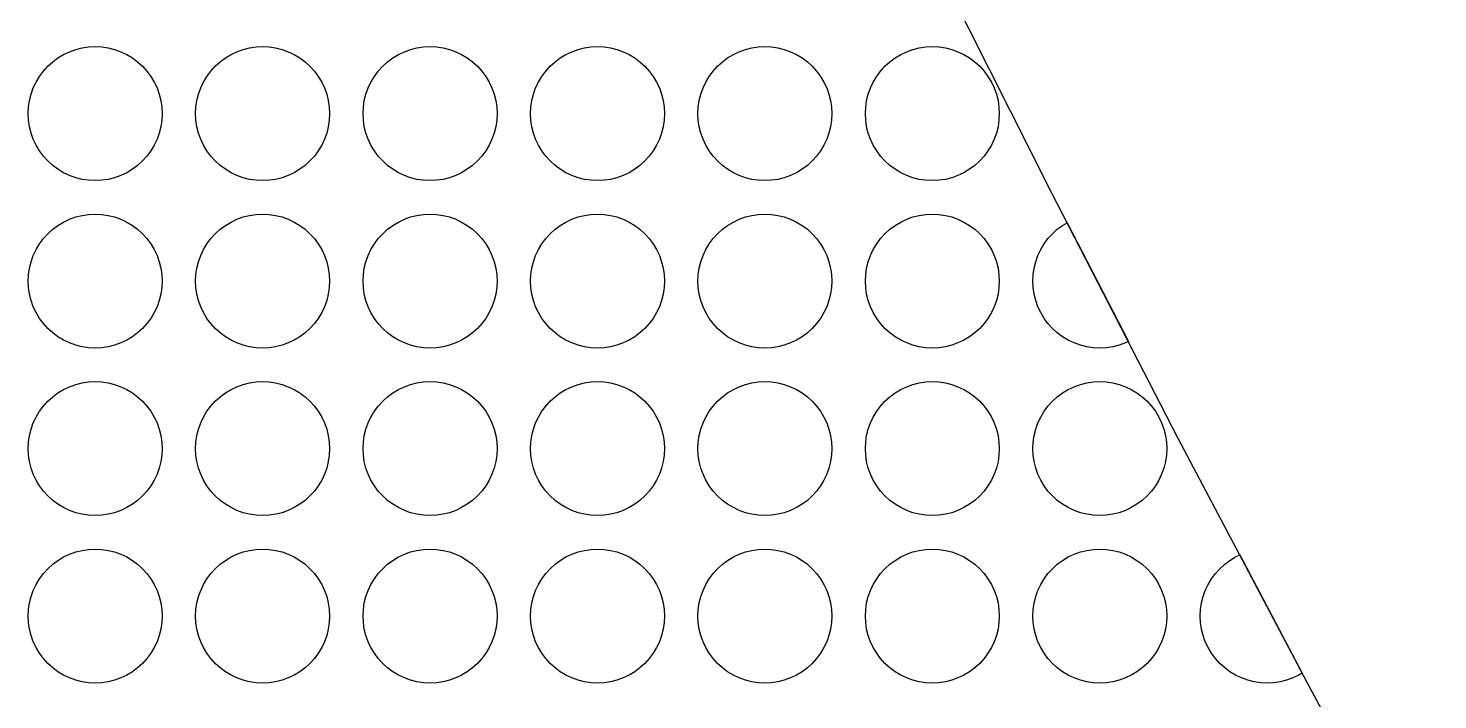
# Model space of a CAD drawing. Header units: millimetres. Extents: x 63 to 185, y -163 to -75.
# Drawn here: x 160.17 to 181.21, y -141.61 to -131.58 of the extents above; entities that cross this region are included whole.
import ezdxf

# ---------------------------------------------------------------- set-up
doc = ezdxf.new("R2010")
doc.units = ezdxf.units.MM
doc.layers.add('background', color=7, linetype='Continuous')
doc.layers.add('outline_2', color=3, linetype='Continuous')

msp = doc.modelspace()

# ---------------------------------------------------------------- linework, layer by layer
at = {"layer": 'background'}
for points in [[(162.166, -132.855), (162.161, -132.953), (162.147, -133.05), (162.123, -133.145), (162.09, -133.238), (162.048, -133.326), (161.997, -133.411), (161.939, -133.489), (161.873, -133.562), (161.8, -133.628), (161.722, -133.686), (161.637, -133.737), (161.549, -133.779), (161.456, -133.812), (161.361, -133.836), (161.264, -133.85), (161.166, -133.855), (161.068, -133.85), (160.971, -133.836), (160.876, -133.812), (160.783, -133.779), (160.695, -133.737), (160.61, -133.686), (160.532, -133.628), (160.459, -133.562), (160.393, -133.489), (160.335, -133.411), (160.284, -133.326), (160.242, -133.238), (160.209, -133.145), (160.185, -133.05), (160.171, -132.953), (160.166, -132.855), (160.171, -132.757), (160.185, -132.66), (160.209, -132.565), (160.242, -132.472), (160.284, -132.384), (160.335, -132.299), (160.393, -132.221), (160.459, -132.148), (160.532, -132.082), (160.61, -132.024), (160.695, -131.973), (160.783, -131.931), (160.876, -131.898), (160.971, -131.874), (161.068, -131.86), (161.166, -131.855), (161.264, -131.86), (161.361, -131.874), (161.456, -131.898), (161.549, -131.931), (161.637, -131.973), (161.722, -132.024), (161.8, -132.082), (161.873, -132.148), (161.939, -132.221), (161.997, -132.299), (162.048, -132.384), (162.09, -132.472), (162.123, -132.565), (162.147, -132.66), (162.161, -132.757)], [(164.666, -132.855), (164.661, -132.953), (164.647, -133.05), (164.623, -133.145), (164.59, -133.238), (164.548, -133.326), (164.497, -133.411), (164.439, -133.489), (164.373, -133.562), (164.3, -133.628), (164.222, -133.686), (164.137, -133.737), (164.049, -133.779), (163.956, -133.812), (163.861, -133.836), (163.764, -133.85), (163.666, -133.855), (163.568, -133.85), (163.471, -133.836), (163.376, -133.812), (163.283, -133.779), (163.195, -133.737), (163.11, -133.686), (163.032, -133.628), (162.959, -133.562), (162.893, -133.489), (162.835, -133.411), (162.784, -133.326), (162.742, -133.238), (162.709, -133.145), (162.685, -133.05), (162.671, -132.953), (162.666, -132.855), (162.671, -132.757), (162.685, -132.66), (162.709, -132.565), (162.742, -132.472), (162.784, -132.384), (162.835, -132.299), (162.893, -132.221), (162.959, -132.148), (163.032, -132.082), (163.11, -132.024), (163.195, -131.973), (163.283, -131.931), (163.376, -131.898), (163.471, -131.874), (163.568, -131.86), (163.666, -131.855), (163.764, -131.86), (163.861, -131.874), (163.956, -131.898), (164.049, -131.931), (164.137, -131.973), (164.222, -132.024), (164.3, -132.082), (164.373, -132.148), (164.439, -132.221), (164.497, -132.299), (164.548, -132.384), (164.59, -132.472), (164.623, -132.565), (164.647, -132.66), (164.661, -132.757)], [(167.166, -132.855), (167.161, -132.953), (167.147, -133.05), (167.123, -133.145), (167.09, -133.238), (167.048, -133.326), (166.997, -133.411), (166.939, -133.489), (166.873, -133.562), (166.8, -133.628), (166.722, -133.686), (166.637, -133.737), (166.549, -133.779), (166.456, -133.812), (166.361, -133.836), (166.264, -133.85), (166.166, -133.855), (166.068, -133.85), (165.971, -133.836), (165.876, -133.812), (165.783, -133.779), (165.695, -133.737), (165.61, -133.686), (165.532, -133.628), (165.459, -133.562), (165.393, -133.489), (165.335, -133.411), (165.284, -133.326), (165.242, -133.238), (165.209, -133.145), (165.185, -133.05), (165.171, -132.953), (165.166, -132.855), (165.171, -132.757), (165.185, -132.66), (165.209, -132.565), (165.242, -132.472), (165.284, -132.384), (165.335, -132.299), (165.393, -132.221), (165.459, -132.148), (165.532, -132.082), (165.61, -132.024), (165.695, -131.973), (165.783, -131.931), (165.876, -131.898), (165.971, -131.874), (166.068, -131.86), (166.166, -131.855), (166.264, -131.86), (166.361, -131.874), (166.456, -131.898), (166.549, -131.931), (166.637, -131.973), (166.722, -132.024), (166.8, -132.082), (166.873, -132.148), (166.939, -132.221), (166.997, -132.299), (167.048, -132.384), (167.09, -132.472), (167.123, -132.565), (167.147, -132.66), (167.161, -132.757)], [(169.666, -132.855), (169.661, -132.953), (169.647, -133.05), (169.623, -133.145), (169.59, -133.238), (169.548, -133.326), (169.497, -133.411), (169.439, -133.489), (169.373, -133.562), (169.3, -133.628), (169.222, -133.686), (169.137, -133.737), (169.049, -133.779), (168.956, -133.812), (168.861, -133.836), (168.764, -133.85), (168.666, -133.855), (168.568, -133.85), (168.471, -133.836), (168.376, -133.812), (168.283, -133.779), (168.195, -133.737), (168.11, -133.686), (168.032, -133.628), (167.959, -133.562), (167.893, -133.489), (167.835, -133.411), (167.784, -133.326), (167.742, -133.238), (167.709, -133.145), (167.685, -133.05), (167.671, -132.953), (167.666, -132.855), (167.671, -132.757), (167.685, -132.66), (167.709, -132.565), (167.742, -132.472), (167.784, -132.384), (167.835, -132.299), (167.893, -132.221), (167.959, -132.148), (168.032, -132.082), (168.11, -132.024), (168.195, -131.973), (168.283, -131.931), (168.376, -131.898), (168.471, -131.874), (168.568, -131.86), (168.666, -131.855), (168.764, -131.86), (168.861, -131.874), (168.956, -131.898), (169.049, -131.931), (169.137, -131.973), (169.222, -132.024), (169.3, -132.082), (169.373, -132.148), (169.439, -132.221), (169.497, -132.299), (169.548, -132.384), (169.59, -132.472), (169.623, -132.565), (169.647, -132.66), (169.661, -132.757)], [(172.166, -132.855), (172.161, -132.953), (172.147, -133.05), (172.123, -133.145), (172.09, -133.238), (172.048, -133.326), (171.997, -133.411), (171.939, -133.489), (171.873, -133.562), (171.8, -133.628), (171.722, -133.686), (171.637, -133.737), (171.549, -133.779), (171.456, -133.812), (171.361, -133.836), (171.264, -133.85), (171.166, -133.855), (171.068, -133.85), (170.971, -133.836), (170.876, -133.812), (170.783, -133.779), (170.695, -133.737), (170.61, -133.686), (170.532, -133.628), (170.459, -133.562), (170.393, -133.489), (170.335, -133.411), (170.284, -133.326), (170.242, -133.238), (170.209, -133.145), (170.185, -133.05), (170.171, -132.953), (170.166, -132.855), (170.171, -132.757), (170.185, -132.66), (170.209, -132.565), (170.242, -132.472), (170.284, -132.384), (170.335, -132.299), (170.393, -132.221), (170.459, -132.148), (170.532, -132.082), (170.61, -132.024), (170.695, -131.973), (170.783, -131.931), (170.876, -131.898), (170.971, -131.874), (171.068, -131.86), (171.166, -131.855), (171.264, -131.86), (171.361, -131.874), (171.456, -131.898), (171.549, -131.931), (171.637, -131.973), (171.722, -132.024), (171.8, -132.082), (171.873, -132.148), (171.939, -132.221), (171.997, -132.299), (172.048, -132.384), (172.09, -132.472), (172.123, -132.565), (172.147, -132.66), (172.161, -132.757)], [(174.666, -132.855), (174.661, -132.953), (174.647, -133.05), (174.623, -133.145), (174.59, -133.238), (174.548, -133.326), (174.497, -133.411), (174.439, -133.489), (174.373, -133.562), (174.3, -133.628), (174.222, -133.686), (174.137, -133.737), (174.049, -133.779), (173.956, -133.812), (173.861, -133.836), (173.764, -133.85), (173.666, -133.855), (173.568, -133.85), (173.471, -133.836), (173.376, -133.812), (173.283, -133.779), (173.195, -133.737), (173.11, -133.686), (173.032, -133.628), (172.959, -133.562), (172.893, -133.489), (172.835, -133.411), (172.784, -133.326), (172.742, -133.238), (172.709, -133.145), (172.685, -133.05), (172.671, -132.953), (172.666, -132.855), (172.671, -132.757), (172.685, -132.66), (172.709, -132.565), (172.742, -132.472), (172.784, -132.384), (172.835, -132.299), (172.893, -132.221), (172.959, -132.148), (173.032, -132.082), (173.11, -132.024), (173.195, -131.973), (173.283, -131.931), (173.376, -131.898), (173.471, -131.874), (173.568, -131.86), (173.666, -131.855), (173.764, -131.86), (173.861, -131.874), (173.956, -131.898), (174.049, -131.931), (174.137, -131.973), (174.222, -132.024), (174.3, -132.082), (174.373, -132.148), (174.439, -132.221), (174.497, -132.299), (174.548, -132.384), (174.59, -132.472), (174.623, -132.565), (174.647, -132.66), (174.661, -132.757)], [(162.166, -135.355), (162.161, -135.453), (162.147, -135.55), (162.123, -135.645), (162.09, -135.738), (162.048, -135.826), (161.997, -135.911), (161.939, -135.989), (161.873, -136.062), (161.8, -136.128), (161.722, -136.186), (161.637, -136.237), (161.549, -136.279), (161.456, -136.312), (161.361, -136.336), (161.264, -136.35), (161.166, -136.355), (161.068, -136.35), (160.971, -136.336), (160.876, -136.312), (160.783, -136.279), (160.695, -136.237), (160.61, -136.186), (160.532, -136.128), (160.459, -136.062), (160.393, -135.989), (160.335, -135.911), (160.284, -135.826), (160.242, -135.738), (160.209, -135.645), (160.185, -135.55), (160.171, -135.453), (160.166, -135.355), (160.171, -135.257), (160.185, -135.16), (160.209, -135.065), (160.242, -134.972), (160.284, -134.884), (160.335, -134.799), (160.393, -134.721), (160.459, -134.648), (160.532, -134.582), (160.61, -134.524), (160.695, -134.473), (160.783, -134.431), (160.876, -134.398), (160.971, -134.374), (161.068, -134.36), (161.166, -134.355), (161.264, -134.36), (161.361, -134.374), (161.456, -134.398), (161.549, -134.431), (161.637, -134.473), (161.722, -134.524), (161.8, -134.582), (161.873, -134.648), (161.939, -134.721), (161.997, -134.799), (162.048, -134.884), (162.09, -134.972), (162.123, -135.065), (162.147, -135.16), (162.161, -135.257)], [(164.666, -135.355), (164.661, -135.453), (164.647, -135.55), (164.623, -135.645), (164.59, -135.738), (164.548, -135.826), (164.497, -135.911), (164.439, -135.989), (164.373, -136.062), (164.3, -136.128), (164.222, -136.186), (164.137, -136.237), (164.049, -136.279), (163.956, -136.312), (163.861, -136.336), (163.764, -136.35), (163.666, -136.355), (163.568, -136.35), (163.471, -136.336), (163.376, -136.312), (163.283, -136.279), (163.195, -136.237), (163.11, -136.186), (163.032, -136.128), (162.959, -136.062), (162.893, -135.989), (162.835, -135.911), (162.784, -135.826), (162.742, -135.738), (162.709, -135.645), (162.685, -135.55), (162.671, -135.453), (162.666, -135.355), (162.671, -135.257), (162.685, -135.16), (162.709, -135.065), (162.742, -134.972), (162.784, -134.884), (162.835, -134.799), (162.893, -134.721), (162.959, -134.648), (163.032, -134.582), (163.11, -134.524), (163.195, -134.473), (163.283, -134.431), (163.376, -134.398), (163.471, -134.374), (163.568, -134.36), (163.666, -134.355), (163.764, -134.36), (163.861, -134.374), (163.956, -134.398), (164.049, -134.431), (164.137, -134.473), (164.222, -134.524), (164.3, -134.582), (164.373, -134.648), (164.439, -134.721), (164.497, -134.799), (164.548, -134.884), (164.59, -134.972), (164.623, -135.065), (164.647, -135.16), (164.661, -135.257)], [(167.166, -135.355), (167.161, -135.453), (167.147, -135.55), (167.123, -135.645), (167.09, -135.738), (167.048, -135.826), (166.997, -135.911), (166.939, -135.989), (166.873, -136.062), (166.8, -136.128), (166.722, -136.186), (166.637, -136.237), (166.549, -136.279), (166.456, -136.312), (166.361, -136.336), (166.264, -136.35), (166.166, -136.355), (166.068, -136.35), (165.971, -136.336), (165.876, -136.312), (165.783, -136.279), (165.695, -136.237), (165.61, -136.186), (165.532, -136.128), (165.459, -136.062), (165.393, -135.989), (165.335, -135.911), (165.284, -135.826), (165.242, -135.738), (165.209, -135.645), (165.185, -135.55), (165.171, -135.453), (165.166, -135.355), (165.171, -135.257), (165.185, -135.16), (165.209, -135.065), (165.242, -134.972), (165.284, -134.884), (165.335, -134.799), (165.393, -134.721), (165.459, -134.648), (165.532, -134.582), (165.61, -134.524), (165.695, -134.473), (165.783, -134.431), (165.876, -134.398), (165.971, -134.374), (166.068, -134.36), (166.166, -134.355), (166.264, -134.36), (166.361, -134.374), (166.456, -134.398), (166.549, -134.431), (166.637, -134.473), (166.722, -134.524), (166.8, -134.582), (166.873, -134.648), (166.939, -134.721), (166.997, -134.799), (167.048, -134.884), (167.09, -134.972), (167.123, -135.065), (167.147, -135.16), (167.161, -135.257)], [(169.666, -135.355), (169.661, -135.453), (169.647, -135.55), (169.623, -135.645), (169.59, -135.738), (169.548, -135.826), (169.497, -135.911), (169.439, -135.989), (169.373, -136.062), (169.3, -136.128), (169.222, -136.186), (169.137, -136.237), (169.049, -136.279), (168.956, -136.312), (168.861, -136.336), (168.764, -136.35), (168.666, -136.355), (168.568, -136.35), (168.471, -136.336), (168.376, -136.312), (168.283, -136.279), (168.195, -136.237), (168.11, -136.186), (168.032, -136.128), (167.959, -136.062), (167.893, -135.989), (167.835, -135.911), (167.784, -135.826), (167.742, -135.738), (167.709, -135.645), (167.685, -135.55), (167.671, -135.453), (167.666, -135.355), (167.671, -135.257), (167.685, -135.16), (167.709, -135.065), (167.742, -134.972), (167.784, -134.884), (167.835, -134.799), (167.893, -134.721), (167.959, -134.648), (168.032, -134.582), (168.11, -134.524), (168.195, -134.473), (168.283, -134.431), (168.376, -134.398), (168.471, -134.374), (168.568, -134.36), (168.666, -134.355), (168.764, -134.36), (168.861, -134.374), (168.956, -134.398), (169.049, -134.431), (169.137, -134.473), (169.222, -134.524), (169.3, -134.582), (169.373, -134.648), (169.439, -134.721), (169.497, -134.799), (169.548, -134.884), (169.59, -134.972), (169.623, -135.065), (169.647, -135.16), (169.661, -135.257)], [(172.166, -135.355), (172.161, -135.453), (172.147, -135.55), (172.123, -135.645), (172.09, -135.738), (172.048, -135.826), (171.997, -135.911), (171.939, -135.989), (171.873, -136.062), (171.8, -136.128), (171.722, -136.186), (171.637, -136.237), (171.549, -136.279), (171.456, -136.312), (171.361, -136.336), (171.264, -136.35), (171.166, -136.355), (171.068, -136.35), (170.971, -136.336), (170.876, -136.312), (170.783, -136.279), (170.695, -136.237), (170.61, -136.186), (170.532, -136.128), (170.459, -136.062), (170.393, -135.989), (170.335, -135.911), (170.284, -135.826), (170.242, -135.738), (170.209, -135.645), (170.185, -135.55), (170.171, -135.453), (170.166, -135.355), (170.171, -135.257), (170.185, -135.16), (170.209, -135.065), (170.242, -134.972), (170.284, -134.884), (170.335, -134.799), (170.393, -134.721), (170.459, -134.648), (170.532, -134.582), (170.61, -134.524), (170.695, -134.473), (170.783, -134.431), (170.876, -134.398), (170.971, -134.374), (171.068, -134.36), (171.166, -134.355), (171.264, -134.36), (171.361, -134.374), (171.456, -134.398), (171.549, -134.431), (171.637, -134.473), (171.722, -134.524), (171.8, -134.582), (171.873, -134.648), (171.939, -134.721), (171.997, -134.799), (172.048, -134.884), (172.09, -134.972), (172.123, -135.065), (172.147, -135.16), (172.161, -135.257)], [(174.666, -135.355), (174.661, -135.453), (174.647, -135.55), (174.623, -135.645), (174.59, -135.738), (174.548, -135.826), (174.497, -135.911), (174.439, -135.989), (174.373, -136.062), (174.3, -136.128), (174.222, -136.186), (174.137, -136.237), (174.049, -136.279), (173.956, -136.312), (173.861, -136.336), (173.764, -136.35), (173.666, -136.355), (173.568, -136.35), (173.471, -136.336), (173.376, -136.312), (173.283, -136.279), (173.195, -136.237), (173.11, -136.186), (173.032, -136.128), (172.959, -136.062), (172.893, -135.989), (172.835, -135.911), (172.784, -135.826), (172.742, -135.738), (172.709, -135.645), (172.685, -135.55), (172.671, -135.453), (172.666, -135.355), (172.671, -135.257), (172.685, -135.16), (172.709, -135.065), (172.742, -134.972), (172.784, -134.884), (172.835, -134.799), (172.893, -134.721), (172.959, -134.648), (173.032, -134.582), (173.11, -134.524), (173.195, -134.473), (173.283, -134.431), (173.376, -134.398), (173.471, -134.374), (173.568, -134.36), (173.666, -134.355), (173.764, -134.36), (173.861, -134.374), (173.956, -134.398), (174.049, -134.431), (174.137, -134.473), (174.222, -134.524), (174.3, -134.582), (174.373, -134.648), (174.439, -134.721), (174.497, -134.799), (174.548, -134.884), (174.59, -134.972), (174.623, -135.065), (174.647, -135.16), (174.661, -135.257)], [(176.593, -136.258), (176.549, -136.279), (176.456, -136.312), (176.361, -136.336), (176.264, -136.35), (176.166, -136.355), (176.068, -136.35), (175.971, -136.336), (175.876, -136.312), (175.783, -136.279), (175.695, -136.237), (175.61, -136.186), (175.532, -136.128), (175.459, -136.062), (175.393, -135.989), (175.335, -135.911), (175.284, -135.826), (175.242, -135.738), (175.209, -135.645), (175.185, -135.55), (175.171, -135.453), (175.166, -135.355), (175.171, -135.257), (175.185, -135.16), (175.209, -135.065), (175.242, -134.972), (175.284, -134.884), (175.335, -134.799), (175.393, -134.721), (175.459, -134.648), (175.532, -134.582), (175.61, -134.524), (175.677, -134.484)], [(162.166, -137.855), (162.161, -137.953), (162.147, -138.05), (162.123, -138.145), (162.09, -138.238), (162.048, -138.326), (161.997, -138.411), (161.939, -138.489), (161.873, -138.562), (161.8, -138.628), (161.722, -138.686), (161.637, -138.737), (161.549, -138.779), (161.456, -138.812), (161.361, -138.836), (161.264, -138.85), (161.166, -138.855), (161.068, -138.85), (160.971, -138.836), (160.876, -138.812), (160.783, -138.779), (160.695, -138.737), (160.61, -138.686), (160.532, -138.628), (160.459, -138.562), (160.393, -138.489), (160.335, -138.411), (160.284, -138.326), (160.242, -138.238), (160.209, -138.145), (160.185, -138.05), (160.171, -137.953), (160.166, -137.855), (160.171, -137.757), (160.185, -137.66), (160.209, -137.565), (160.242, -137.472), (160.284, -137.384), (160.335, -137.299), (160.393, -137.221), (160.459, -137.148), (160.532, -137.082), (160.61, -137.024), (160.695, -136.973), (160.783, -136.931), (160.876, -136.898), (160.971, -136.874), (161.068, -136.86), (161.166, -136.855), (161.264, -136.86), (161.361, -136.874), (161.456, -136.898), (161.549, -136.931), (161.637, -136.973), (161.722, -137.024), (161.8, -137.082), (161.873, -137.148), (161.939, -137.221), (161.997, -137.299), (162.048, -137.384), (162.09, -137.472), (162.123, -137.565), (162.147, -137.66), (162.161, -137.757)], [(164.666, -137.855), (164.661, -137.953), (164.647, -138.05), (164.623, -138.145), (164.59, -138.238), (164.548, -138.326), (164.497, -138.411), (164.439, -138.489), (164.373, -138.562), (164.3, -138.628), (164.222, -138.686), (164.137, -138.737), (164.049, -138.779), (163.956, -138.812), (163.861, -138.836), (163.764, -138.85), (163.666, -138.855), (163.568, -138.85), (163.471, -138.836), (163.376, -138.812), (163.283, -138.779), (163.195, -138.737), (163.11, -138.686), (163.032, -138.628), (162.959, -138.562), (162.893, -138.489), (162.835, -138.411), (162.784, -138.326), (162.742, -138.238), (162.709, -138.145), (162.685, -138.05), (162.671, -137.953), (162.666, -137.855), (162.671, -137.757), (162.685, -137.66), (162.709, -137.565), (162.742, -137.472), (162.784, -137.384), (162.835, -137.299), (162.893, -137.221), (162.959, -137.148), (163.032, -137.082), (163.11, -137.024), (163.195, -136.973), (163.283, -136.931), (163.376, -136.898), (163.471, -136.874), (163.568, -136.86), (163.666, -136.855), (163.764, -136.86), (163.861, -136.874), (163.956, -136.898), (164.049, -136.931), (164.137, -136.973), (164.222, -137.024), (164.3, -137.082), (164.373, -137.148), (164.439, -137.221), (164.497, -137.299), (164.548, -137.384), (164.59, -137.472), (164.623, -137.565), (164.647, -137.66), (164.661, -137.757)], [(167.166, -137.855), (167.161, -137.953), (167.147, -138.05), (167.123, -138.145), (167.09, -138.238), (167.048, -138.326), (166.997, -138.411), (166.939, -138.489), (166.873, -138.562), (166.8, -138.628), (166.722, -138.686), (166.637, -138.737), (166.549, -138.779), (166.456, -138.812), (166.361, -138.836), (166.264, -138.85), (166.166, -138.855), (166.068, -138.85), (165.971, -138.836), (165.876, -138.812), (165.783, -138.779), (165.695, -138.737), (165.61, -138.686), (165.532, -138.628), (165.459, -138.562), (165.393, -138.489), (165.335, -138.411), (165.284, -138.326), (165.242, -138.238), (165.209, -138.145), (165.185, -138.05), (165.171, -137.953), (165.166, -137.855), (165.171, -137.757), (165.185, -137.66), (165.209, -137.565), (165.242, -137.472), (165.284, -137.384), (165.335, -137.299), (165.393, -137.221), (165.459, -137.148), (165.532, -137.082), (165.61, -137.024), (165.695, -136.973), (165.783, -136.931), (165.876, -136.898), (165.971, -136.874), (166.068, -136.86), (166.166, -136.855), (166.264, -136.86), (166.361, -136.874), (166.456, -136.898), (166.549, -136.931), (166.637, -136.973), (166.722, -137.024), (166.8, -137.082), (166.873, -137.148), (166.939, -137.221), (166.997, -137.299), (167.048, -137.384), (167.09, -137.472), (167.123, -137.565), (167.147, -137.66), (167.161, -137.757)], [(169.666, -137.855), (169.661, -137.953), (169.647, -138.05), (169.623, -138.145), (169.59, -138.238), (169.548, -138.326), (169.497, -138.411), (169.439, -138.489), (169.373, -138.562), (169.3, -138.628), (169.222, -138.686), (169.137, -138.737), (169.049, -138.779), (168.956, -138.812), (168.861, -138.836), (168.764, -138.85), (168.666, -138.855), (168.568, -138.85), (168.471, -138.836), (168.376, -138.812), (168.283, -138.779), (168.195, -138.737), (168.11, -138.686), (168.032, -138.628), (167.959, -138.562), (167.893, -138.489), (167.835, -138.411), (167.784, -138.326), (167.742, -138.238), (167.709, -138.145), (167.685, -138.05), (167.671, -137.953), (167.666, -137.855), (167.671, -137.757), (167.685, -137.66), (167.709, -137.565), (167.742, -137.472), (167.784, -137.384), (167.835, -137.299), (167.893, -137.221), (167.959, -137.148), (168.032, -137.082), (168.11, -137.024), (168.195, -136.973), (168.283, -136.931), (168.376, -136.898), (168.471, -136.874), (168.568, -136.86), (168.666, -136.855), (168.764, -136.86), (168.861, -136.874), (168.956, -136.898), (169.049, -136.931), (169.137, -136.973), (169.222, -137.024), (169.3, -137.082), (169.373, -137.148), (169.439, -137.221), (169.497, -137.299), (169.548, -137.384), (169.59, -137.472), (169.623, -137.565), (169.647, -137.66), (169.661, -137.757)], [(172.166, -137.855), (172.161, -137.953), (172.147, -138.05), (172.123, -138.145), (172.09, -138.238), (172.048, -138.326), (171.997, -138.411), (171.939, -138.489), (171.873, -138.562), (171.8, -138.628), (171.722, -138.686), (171.637, -138.737), (171.549, -138.779), (171.456, -138.812), (171.361, -138.836), (171.264, -138.85), (171.166, -138.855), (171.068, -138.85), (170.971, -138.836), (170.876, -138.812), (170.783, -138.779), (170.695, -138.737), (170.61, -138.686), (170.532, -138.628), (170.459, -138.562), (170.393, -138.489), (170.335, -138.411), (170.284, -138.326), (170.242, -138.238), (170.209, -138.145), (170.185, -138.05), (170.171, -137.953), (170.166, -137.855), (170.171, -137.757), (170.185, -137.66), (170.209, -137.565), (170.242, -137.472), (170.284, -137.384), (170.335, -137.299), (170.393, -137.221), (170.459, -137.148), (170.532, -137.082), (170.61, -137.024), (170.695, -136.973), (170.783, -136.931), (170.876, -136.898), (170.971, -136.874), (171.068, -136.86), (171.166, -136.855), (171.264, -136.86), (171.361, -136.874), (171.456, -136.898), (171.549, -136.931), (171.637, -136.973), (171.722, -137.024), (171.8, -137.082), (171.873, -137.148), (171.939, -137.221), (171.997, -137.299), (172.048, -137.384), (172.09, -137.472), (172.123, -137.565), (172.147, -137.66), (172.161, -137.757)], [(174.666, -137.855), (174.661, -137.953), (174.647, -138.05), (174.623, -138.145), (174.59, -138.238), (174.548, -138.326), (174.497, -138.411), (174.439, -138.489), (174.373, -138.562), (174.3, -138.628), (174.222, -138.686), (174.137, -138.737), (174.049, -138.779), (173.956, -138.812), (173.861, -138.836), (173.764, -138.85), (173.666, -138.855), (173.568, -138.85), (173.471, -138.836), (173.376, -138.812), (173.283, -138.779), (173.195, -138.737), (173.11, -138.686), (173.032, -138.628), (172.959, -138.562), (172.893, -138.489), (172.835, -138.411), (172.784, -138.326), (172.742, -138.238), (172.709, -138.145), (172.685, -138.05), (172.671, -137.953), (172.666, -137.855), (172.671, -137.757), (172.685, -137.66), (172.709, -137.565), (172.742, -137.472), (172.784, -137.384), (172.835, -137.299), (172.893, -137.221), (172.959, -137.148), (173.032, -137.082), (173.11, -137.024), (173.195, -136.973), (173.283, -136.931), (173.376, -136.898), (173.471, -136.874), (173.568, -136.86), (173.666, -136.855), (173.764, -136.86), (173.861, -136.874), (173.956, -136.898), (174.049, -136.931), (174.137, -136.973), (174.222, -137.024), (174.3, -137.082), (174.373, -137.148), (174.439, -137.221), (174.497, -137.299), (174.548, -137.384), (174.59, -137.472), (174.623, -137.565), (174.647, -137.66), (174.661, -137.757)], [(177.166, -137.855), (177.161, -137.953), (177.147, -138.05), (177.123, -138.145), (177.09, -138.238), (177.048, -138.326), (176.997, -138.411), (176.939, -138.489), (176.873, -138.562), (176.8, -138.628), (176.722, -138.686), (176.637, -138.737), (176.549, -138.779), (176.456, -138.812), (176.361, -138.836), (176.264, -138.85), (176.166, -138.855), (176.068, -138.85), (175.971, -138.836), (175.876, -138.812), (175.783, -138.779), (175.695, -138.737), (175.61, -138.686), (175.532, -138.628), (175.459, -138.562), (175.393, -138.489), (175.335, -138.411), (175.284, -138.326), (175.242, -138.238), (175.209, -138.145), (175.185, -138.05), (175.171, -137.953), (175.166, -137.855), (175.171, -137.757), (175.185, -137.66), (175.209, -137.565), (175.242, -137.472), (175.284, -137.384), (175.335, -137.299), (175.393, -137.221), (175.459, -137.148), (175.532, -137.082), (175.61, -137.024), (175.695, -136.973), (175.783, -136.931), (175.876, -136.898), (175.971, -136.874), (176.068, -136.86), (176.166, -136.855), (176.264, -136.86), (176.361, -136.874), (176.456, -136.898), (176.549, -136.931), (176.637, -136.973), (176.722, -137.024), (176.8, -137.082), (176.873, -137.148), (176.939, -137.221), (176.997, -137.299), (177.048, -137.384), (177.09, -137.472), (177.123, -137.565), (177.147, -137.66), (177.161, -137.757)], [(162.166, -140.355), (162.161, -140.453), (162.147, -140.55), (162.123, -140.645), (162.09, -140.738), (162.048, -140.826), (161.997, -140.911), (161.939, -140.989), (161.873, -141.062), (161.8, -141.128), (161.722, -141.186), (161.637, -141.237), (161.549, -141.279), (161.456, -141.312), (161.361, -141.336), (161.264, -141.35), (161.166, -141.355), (161.068, -141.35), (160.971, -141.336), (160.876, -141.312), (160.783, -141.279), (160.695, -141.237), (160.61, -141.186), (160.532, -141.128), (160.459, -141.062), (160.393, -140.989), (160.335, -140.911), (160.284, -140.826), (160.242, -140.738), (160.209, -140.645), (160.185, -140.55), (160.171, -140.453), (160.166, -140.355), (160.171, -140.257), (160.185, -140.16), (160.209, -140.065), (160.242, -139.972), (160.284, -139.884), (160.335, -139.799), (160.393, -139.721), (160.459, -139.648), (160.532, -139.582), (160.61, -139.524), (160.695, -139.473), (160.783, -139.431), (160.876, -139.398), (160.971, -139.374), (161.068, -139.36), (161.166, -139.355), (161.264, -139.36), (161.361, -139.374), (161.456, -139.398), (161.549, -139.431), (161.637, -139.473), (161.722, -139.524), (161.8, -139.582), (161.873, -139.648), (161.939, -139.721), (161.997, -139.799), (162.048, -139.884), (162.09, -139.972), (162.123, -140.065), (162.147, -140.16), (162.161, -140.257)], [(164.666, -140.355), (164.661, -140.453), (164.647, -140.55), (164.623, -140.645), (164.59, -140.738), (164.548, -140.826), (164.497, -140.911), (164.439, -140.989), (164.373, -141.062), (164.3, -141.128), (164.222, -141.186), (164.137, -141.237), (164.049, -141.279), (163.956, -141.312), (163.861, -141.336), (163.764, -141.35), (163.666, -141.355), (163.568, -141.35), (163.471, -141.336), (163.376, -141.312), (163.283, -141.279), (163.195, -141.237), (163.11, -141.186), (163.032, -141.128), (162.959, -141.062), (162.893, -140.989), (162.835, -140.911), (162.784, -140.826), (162.742, -140.738), (162.709, -140.645), (162.685, -140.55), (162.671, -140.453), (162.666, -140.355), (162.671, -140.257), (162.685, -140.16), (162.709, -140.065), (162.742, -139.972), (162.784, -139.884), (162.835, -139.799), (162.893, -139.721), (162.959, -139.648), (163.032, -139.582), (163.11, -139.524), (163.195, -139.473), (163.283, -139.431), (163.376, -139.398), (163.471, -139.374), (163.568, -139.36), (163.666, -139.355), (163.764, -139.36), (163.861, -139.374), (163.956, -139.398), (164.049, -139.431), (164.137, -139.473), (164.222, -139.524), (164.3, -139.582), (164.373, -139.648), (164.439, -139.721), (164.497, -139.799), (164.548, -139.884), (164.59, -139.972), (164.623, -140.065), (164.647, -140.16), (164.661, -140.257)], [(167.166, -140.355), (167.161, -140.453), (167.147, -140.55), (167.123, -140.645), (167.09, -140.738), (167.048, -140.826), (166.997, -140.911), (166.939, -140.989), (166.873, -141.062), (166.8, -141.128), (166.722, -141.186), (166.637, -141.237), (166.549, -141.279), (166.456, -141.312), (166.361, -141.336), (166.264, -141.35), (166.166, -141.355), (166.068, -141.35), (165.971, -141.336), (165.876, -141.312), (165.783, -141.279), (165.695, -141.237), (165.61, -141.186), (165.532, -141.128), (165.459, -141.062), (165.393, -140.989), (165.335, -140.911), (165.284, -140.826), (165.242, -140.738), (165.209, -140.645), (165.185, -140.55), (165.171, -140.453), (165.166, -140.355), (165.171, -140.257), (165.185, -140.16), (165.209, -140.065), (165.242, -139.972), (165.284, -139.884), (165.335, -139.799), (165.393, -139.721), (165.459, -139.648), (165.532, -139.582), (165.61, -139.524), (165.695, -139.473), (165.783, -139.431), (165.876, -139.398), (165.971, -139.374), (166.068, -139.36), (166.166, -139.355), (166.264, -139.36), (166.361, -139.374), (166.456, -139.398), (166.549, -139.431), (166.637, -139.473), (166.722, -139.524), (166.8, -139.582), (166.873, -139.648), (166.939, -139.721), (166.997, -139.799), (167.048, -139.884), (167.09, -139.972), (167.123, -140.065), (167.147, -140.16), (167.161, -140.257)], [(169.666, -140.355), (169.661, -140.453), (169.647, -140.55), (169.623, -140.645), (169.59, -140.738), (169.548, -140.826), (169.497, -140.911), (169.439, -140.989), (169.373, -141.062), (169.3, -141.128), (169.222, -141.186), (169.137, -141.237), (169.049, -141.279), (168.956, -141.312), (168.861, -141.336), (168.764, -141.35), (168.666, -141.355), (168.568, -141.35), (168.471, -141.336), (168.376, -141.312), (168.283, -141.279), (168.195, -141.237), (168.11, -141.186), (168.032, -141.128), (167.959, -141.062), (167.893, -140.989), (167.835, -140.911), (167.784, -140.826), (167.742, -140.738), (167.709, -140.645), (167.685, -140.55), (167.671, -140.453), (167.666, -140.355), (167.671, -140.257), (167.685, -140.16), (167.709, -140.065), (167.742, -139.972), (167.784, -139.884), (167.835, -139.799), (167.893, -139.721), (167.959, -139.648), (168.032, -139.582), (168.11, -139.524), (168.195, -139.473), (168.283, -139.431), (168.376, -139.398), (168.471, -139.374), (168.568, -139.36), (168.666, -139.355), (168.764, -139.36), (168.861, -139.374), (168.956, -139.398), (169.049, -139.431), (169.137, -139.473), (169.222, -139.524), (169.3, -139.582), (169.373, -139.648), (169.439, -139.721), (169.497, -139.799), (169.548, -139.884), (169.59, -139.972), (169.623, -140.065), (169.647, -140.16), (169.661, -140.257)], [(172.166, -140.355), (172.161, -140.453), (172.147, -140.55), (172.123, -140.645), (172.09, -140.738), (172.048, -140.826), (171.997, -140.911), (171.939, -140.989), (171.873, -141.062), (171.8, -141.128), (171.722, -141.186), (171.637, -141.237), (171.549, -141.279), (171.456, -141.312), (171.361, -141.336), (171.264, -141.35), (171.166, -141.355), (171.068, -141.35), (170.971, -141.336), (170.876, -141.312), (170.783, -141.279), (170.695, -141.237), (170.61, -141.186), (170.532, -141.128), (170.459, -141.062), (170.393, -140.989), (170.335, -140.911), (170.284, -140.826), (170.242, -140.738), (170.209, -140.645), (170.185, -140.55), (170.171, -140.453), (170.166, -140.355), (170.171, -140.257), (170.185, -140.16), (170.209, -140.065), (170.242, -139.972), (170.284, -139.884), (170.335, -139.799), (170.393, -139.721), (170.459, -139.648), (170.532, -139.582), (170.61, -139.524), (170.695, -139.473), (170.783, -139.431), (170.876, -139.398), (170.971, -139.374), (171.068, -139.36), (171.166, -139.355), (171.264, -139.36), (171.361, -139.374), (171.456, -139.398), (171.549, -139.431), (171.637, -139.473), (171.722, -139.524), (171.8, -139.582), (171.873, -139.648), (171.939, -139.721), (171.997, -139.799), (172.048, -139.884), (172.09, -139.972), (172.123, -140.065), (172.147, -140.16), (172.161, -140.257)], [(174.666, -140.355), (174.661, -140.453), (174.647, -140.55), (174.623, -140.645), (174.59, -140.738), (174.548, -140.826), (174.497, -140.911), (174.439, -140.989), (174.373, -141.062), (174.3, -141.128), (174.222, -141.186), (174.137, -141.237), (174.049, -141.279), (173.956, -141.312), (173.861, -141.336), (173.764, -141.35), (173.666, -141.355), (173.568, -141.35), (173.471, -141.336), (173.376, -141.312), (173.283, -141.279), (173.195, -141.237), (173.11, -141.186), (173.032, -141.128), (172.959, -141.062), (172.893, -140.989), (172.835, -140.911), (172.784, -140.826), (172.742, -140.738), (172.709, -140.645), (172.685, -140.55), (172.671, -140.453), (172.666, -140.355), (172.671, -140.257), (172.685, -140.16), (172.709, -140.065), (172.742, -139.972), (172.784, -139.884), (172.835, -139.799), (172.893, -139.721), (172.959, -139.648), (173.032, -139.582), (173.11, -139.524), (173.195, -139.473), (173.283, -139.431), (173.376, -139.398), (173.471, -139.374), (173.568, -139.36), (173.666, -139.355), (173.764, -139.36), (173.861, -139.374), (173.956, -139.398), (174.049, -139.431), (174.137, -139.473), (174.222, -139.524), (174.3, -139.582), (174.373, -139.648), (174.439, -139.721), (174.497, -139.799), (174.548, -139.884), (174.59, -139.972), (174.623, -140.065), (174.647, -140.16), (174.661, -140.257)], [(177.166, -140.355), (177.161, -140.453), (177.147, -140.55), (177.123, -140.645), (177.09, -140.738), (177.048, -140.826), (176.997, -140.911), (176.939, -140.989), (176.873, -141.062), (176.8, -141.128), (176.722, -141.186), (176.637, -141.237), (176.549, -141.279), (176.456, -141.312), (176.361, -141.336), (176.264, -141.35), (176.166, -141.355), (176.068, -141.35), (175.971, -141.336), (175.876, -141.312), (175.783, -141.279), (175.695, -141.237), (175.61, -141.186), (175.532, -141.128), (175.459, -141.062), (175.393, -140.989), (175.335, -140.911), (175.284, -140.826), (175.242, -140.738), (175.209, -140.645), (175.185, -140.55), (175.171, -140.453), (175.166, -140.355), (175.171, -140.257), (175.185, -140.16), (175.209, -140.065), (175.242, -139.972), (175.284, -139.884), (175.335, -139.799), (175.393, -139.721), (175.459, -139.648), (175.532, -139.582), (175.61, -139.524), (175.695, -139.473), (175.783, -139.431), (175.876, -139.398), (175.971, -139.374), (176.068, -139.36), (176.166, -139.355), (176.264, -139.36), (176.361, -139.374), (176.456, -139.398), (176.549, -139.431), (176.637, -139.473), (176.722, -139.524), (176.8, -139.582), (176.873, -139.648), (176.939, -139.721), (176.997, -139.799), (177.048, -139.884), (177.09, -139.972), (177.123, -140.065), (177.147, -140.16), (177.161, -140.257)], [(179.189, -141.206), (179.137, -141.237), (179.049, -141.279), (178.956, -141.312), (178.861, -141.336), (178.764, -141.35), (178.666, -141.355), (178.568, -141.35), (178.471, -141.336), (178.376, -141.312), (178.283, -141.279), (178.195, -141.237), (178.11, -141.186), (178.032, -141.128), (177.959, -141.062), (177.893, -140.989), (177.835, -140.911), (177.784, -140.826), (177.742, -140.738), (177.709, -140.645), (177.685, -140.55), (177.671, -140.453), (177.666, -140.355), (177.671, -140.257), (177.685, -140.16), (177.709, -140.065), (177.742, -139.972), (177.784, -139.884), (177.835, -139.799), (177.893, -139.721), (177.959, -139.648), (178.032, -139.582), (178.11, -139.524), (178.195, -139.473), (178.258, -139.443)]]:
    msp.add_lwpolyline(points, close=True, dxfattribs=at)
at = {"layer": 'outline_2'}
msp.add_lwpolyline([(181.214, -144.978), (179.264, -141.348), (177.339, -137.703), (175.448, -134.04), (173.595, -130.356), (171.789, -126.651), (170.036, -122.92), (168.344, -119.163), (166.718, -115.375)], dxfattribs=at)

doc.saveas('drawing.dxf')
